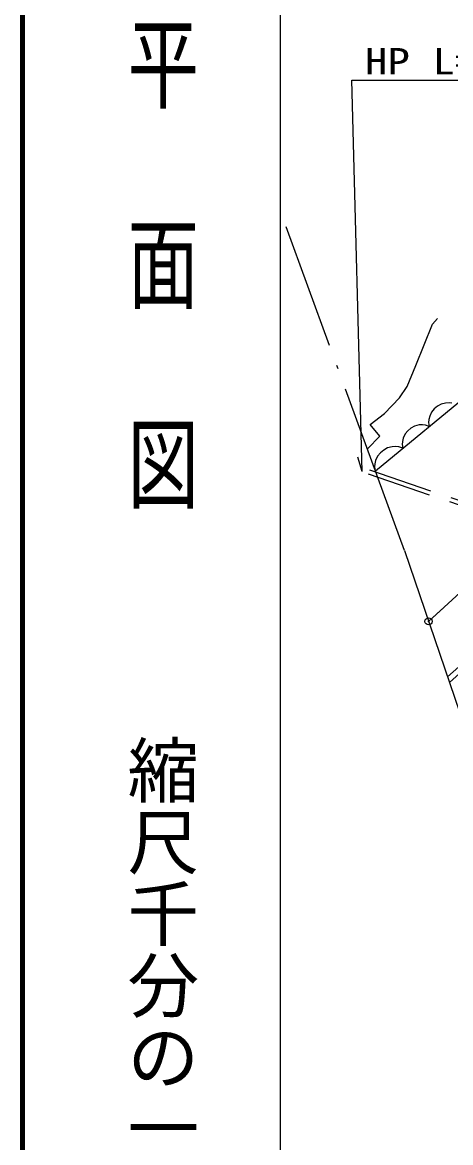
# Model space of a CAD drawing. Units: millimetres, scale not verified. Extents: x 40000 to 680000, y 20000 to 380000.
# Drawn here: x 40000 to 69918, y 262491 to 340762 of the extents above; entities that cross this region are included whole.
import ezdxf
from ezdxf.enums import TextEntityAlignment as Align

# ---------------------------------------------------------------- set-up
doc = ezdxf.new("R2010")
doc.units = ezdxf.units.MM
doc.header["$LTSCALE"] = 1000
doc.header["$PDMODE"] = 32
doc.header["$PDSIZE"] = 500
doc.linetypes.add('DASHED', pattern=[7.5, 6, -1.5])
doc.linetypes.add('LONG_DASHED_DOTTED', pattern=[15.25, 12, -1.5, 0.25, -1.5])
for name, color, linetype, lineweight in [('M-BGD', 7, 'Continuous', 25), ('M-BMK-OTRS', 2, 'LONG_DASHED_DOTTED', 25), ('M-STR-HTXT', 5, 'Continuous', 25), ('M-STR-STRC', 5, 'Continuous', 25), ('M-TTL', 2, 'Continuous', 140), ('M-TTL-BAND', 7, 'Continuous', 25)]:
    doc.layers.add(name, color=color, linetype=linetype, lineweight=lineweight)
doc.layers.add('M-OTRS', color=6, linetype='Continuous')
doc.styles.add('@ＭＳ ゴシック', font='')
doc.styles.add('ＭＳ ゴシック', font='')
doc.styles.get('@ＭＳ ゴシック').set_extended_font_data('@MS Gothic')
doc.styles.get('ＭＳ ゴシック').set_extended_font_data('MS Gothic')

msp = doc.modelspace()

# ---------------------------------------------------------------- linework, layer by layer
at = {"layer": 'M-BGD'}
for p, q in [((64663, 309430), (100358, 338876)), ((67491, 316779), (68644, 319672)), ((68644, 319672), (69009, 320062)), ((66878, 315313), (67491, 316779)), ((66348, 314540), (66878, 315313)), ((65304, 313431), (66348, 314540)), ((69001, 313942), (68779, 313758)), ((69254, 314088), (69001, 313942)), ((69567, 314160), (69254, 314088)), ((69807, 314171), (69567, 314160)), ((70010, 314152), (69807, 314171)), ((64293, 312663), (65304, 313431)), ((68457, 313244), (68400, 313010)), ((68587, 313538), (68457, 313244)), ((68779, 313758), (68587, 313538)), ((64968, 311856), (64293, 312663)), ((67150, 312414), (66927, 312231)), ((67402, 312561), (67150, 312414)), ((67716, 312633), (67402, 312561)), ((67956, 312644), (67716, 312633)), ((68159, 312624), (67956, 312644)), ((68422, 312531), (68159, 312624)), ((68400, 313010), (68381, 312808)), ((68381, 312808), (68422, 312531)), ((64103, 310965), (64968, 311856)), ((66605, 311716), (66549, 311483)), ((66736, 312011), (66605, 311716)), ((66927, 312231), (66736, 312011)), ((65245, 310882), (65014, 310691)), ((65508, 311035), (65245, 310882)), ((65835, 311110), (65508, 311035)), ((66085, 311121), (65835, 311110)), ((66296, 311101), (66085, 311121)), ((66571, 311004), (66296, 311101)), ((66549, 311483), (66529, 311280)), ((66529, 311280), (66571, 311004)), ((64678, 310155), (64619, 309912)), ((64814, 310462), (64678, 310155)), ((65014, 310691), (64814, 310462)), ((64619, 309912), (64599, 309701)), ((64599, 309701), (64643, 309413)), ((69700, 295024), (75039, 299813)), ((75005, 299290), (69832, 294637))]:
    msp.add_line(p, q, dxfattribs=at)
at = {"layer": 'M-BGD', "linetype": 'DASHED'}
for p, q in [((75545, 305317), (64187, 309186)), ((75642, 305601), (64284, 309470)), ((74966, 304956), (68377, 298912))]:
    msp.add_line(p, q, dxfattribs=at)
at = {"layer": 'M-BMK-OTRS'}
for q in [(58436, 326469), (76598, 274753)]:
    msp.add_line((66690, 303873), q, dxfattribs=at)
at = {"layer": 'M-OTRS'}
msp.add_point((68377, 298912), dxfattribs=at)
at = {"layer": 'M-STR-HTXT'}
for p, q in [((63747, 309387), (63013, 336736)), ((63013, 336736), (86508, 336736)), ((63747, 309387), (63441, 310379))]:
    msp.add_line(p, q, dxfattribs=at)
at = {"layer": 'M-STR-STRC'}
msp.add_line((74966, 304956), (68377, 298912), dxfattribs=at)
at = {"layer": 'M-TTL'}
msp.add_line((40000, 380000), (40000, 20000), dxfattribs=at)
at = {"layer": 'M-TTL-BAND'}
msp.add_line((58000, 370000), (58000, 20000), dxfattribs=at)

# ---------------------------------------------------------------- texts
at = {"layer": 'M-STR-HTXT', "style": 'ＭＳ ゴシック', "width": 1.25}
msp.add_text('HP L=6.2 Φ300', height=1848, dxfattribs=at).set_placement((63931, 336569), align=Align.BOTTOM_LEFT)
at = {"layer": 'M-TTL-BAND', "style": '@ＭＳ ゴシック', "width": 1.4}
msp.add_text('平  面  図', height=3666, rotation=270, dxfattribs=at).set_placement((49777, 306475), align=Align.MIDDLE_RIGHT)
at = {"layer": 'M-TTL-BAND', "style": '@ＭＳ ゴシック'}
msp.add_text('縮尺千分の一', height=3666, rotation=270, dxfattribs=at).set_placement((49777, 261030), align=Align.MIDDLE_RIGHT)

doc.saveas('drawing.dxf')
